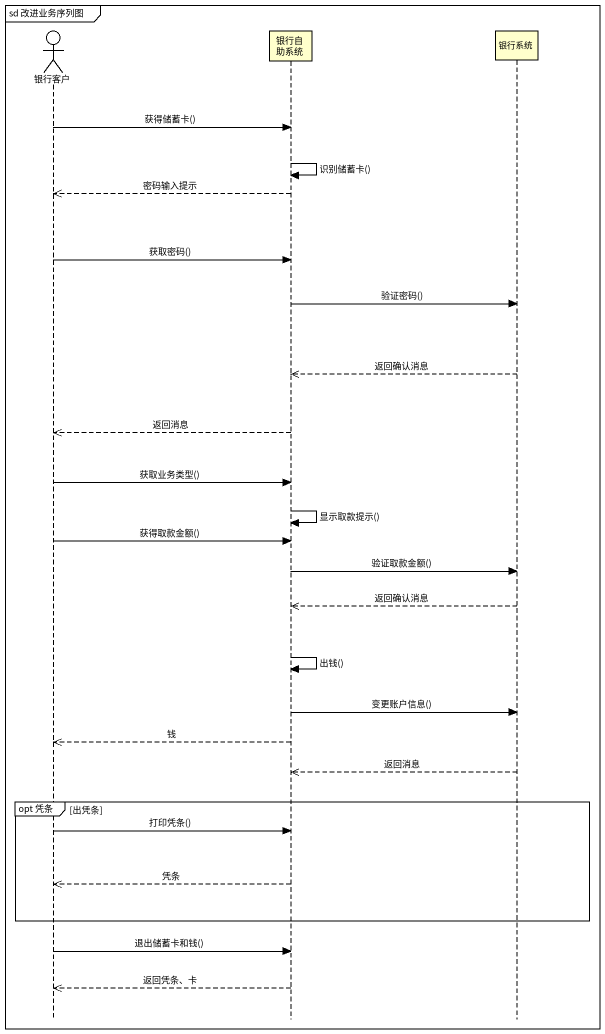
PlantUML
@startuml
mainframe sd 改进业务序列图
hide footbox
actor 银行客户
participant 银行自助系统
participant 银行系统

银行客户 -> 银行自助系统 : 获得储蓄卡()
银行自助系统 -> 银行自助系统 : 识别储蓄卡()
银行自助系统 -->> 银行客户 : 密码输入提示
银行客户 -> 银行自助系统 : 获取密码()
银行自助系统 -> 银行系统 : 验证密码()
银行系统 -->> 银行自助系统 : 返回确认消息
银行自助系统 -->> 银行客户 : 返回消息
银行客户 -> 银行自助系统 : 获取业务类型()
银行自助系统 -> 银行自助系统 : 显示取款提示()
银行客户 -> 银行自助系统 : 获得取款金额()
银行自助系统 -> 银行系统 : 验证取款金额()
银行系统 -->> 银行自助系统 : 返回确认消息
银行自助系统 -> 银行自助系统 : 出钱()
银行自助系统 -> 银行系统 : 变更账户信息()
银行自助系统 -->> 银行客户 : 钱
银行系统 -->> 银行自助系统 : 返回消息
group opt 凭条 [出凭条]
  银行客户 -> 银行自助系统 : 打印凭条()
  银行自助系统 -->> 银行客户 : 凭条
end
银行客户 -> 银行自助系统 : 退出储蓄卡和钱()
银行自助系统 -->> 银行客户 : 返回凭条、卡
@enduml
